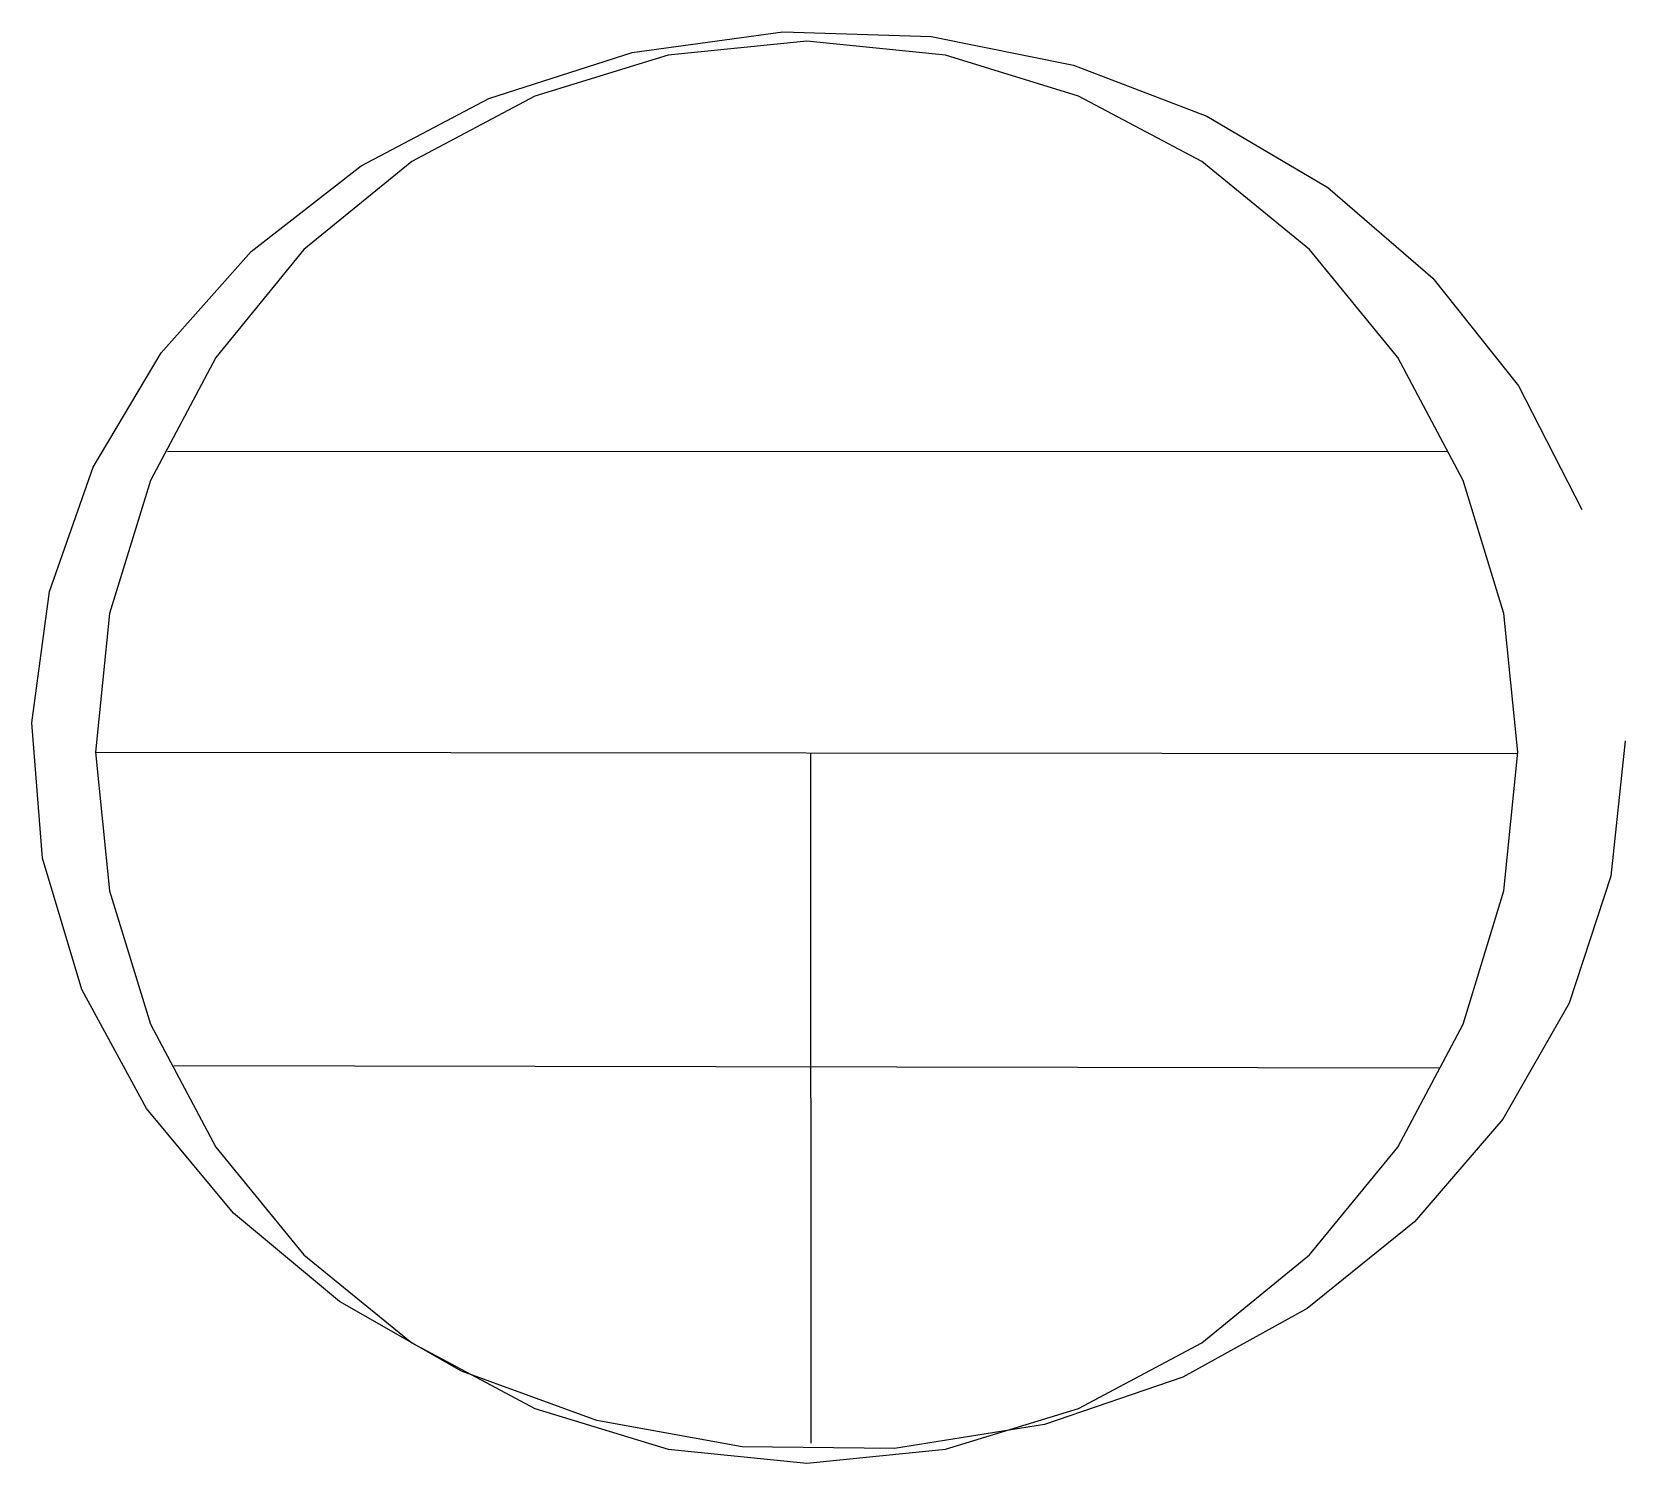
# Model space of a CAD drawing. Extents: x 14.3 to 44.1, y 42.2 to 69.
import ezdxf

# ---------------------------------------------------------------- set-up
doc = ezdxf.new("R2010")
doc.units = 0

msp = doc.modelspace()

# ---------------------------------------------------------------- linework, layer by layer
at = {"layer": 'Layer 1'}
for p, q in [((25.5344, 68.586), (28.345493, 68.97459)), ((28.793, 68.79841), (26.205436, 68.536439)), ((28.345493, 68.97459), (31.112913, 68.886517)), ((31.380568, 68.536439), (28.793, 68.79841)), ((31.112913, 68.886517), (33.773433, 68.352218)), ((22.856251, 67.730911), (25.5344, 68.586)), ((26.205436, 68.536439), (23.717324, 67.775774)), ((33.868681, 67.775774), (31.380568, 68.536439)), ((33.773433, 68.352218), (36.263826, 67.402132)), ((20.471689, 66.475569), (22.856251, 67.730911)), ((23.717324, 67.775774), (21.420092, 66.554284)), ((36.165914, 66.554284), (33.868681, 67.775774)), ((36.263826, 67.402132), (38.520867, 66.066699)), ((18.419974, 64.873633), (20.471689, 66.475569)), ((21.420092, 66.554284), (19.40517, 64.90984)), ((38.18084, 64.90984), (36.165914, 66.554284)), ((38.520867, 66.066699), (40.481327, 64.376357)), ((16.740366, 62.978761), (18.419974, 64.873633)), ((19.40517, 64.90984), (17.760726, 62.894914)), ((39.825284, 62.894912), (38.18084, 64.90984)), ((40.481327, 64.376357), (42.08198, 62.361544)), ((15.472125, 60.844612), (16.740366, 62.978761)), ((17.760726, 62.894914), (16.539236, 60.597681)), ((41.046774, 60.597677), (39.825284, 62.894912)), ((42.08198, 62.361544), (43.2596, 60.0527)), ((16.8566, 61.1388), (40.7488, 61.145218)), ((14.65451, 58.524847), (15.472125, 60.844612)), ((16.539236, 60.597681), (15.778571, 58.109568)), ((41.807439, 58.109564), (41.046774, 60.597677)), ((14.326782, 56.073123), (14.65451, 58.524847)), ((15.778571, 58.109568), (15.5166, 55.522)), ((42.06941, 55.522), (41.807439, 58.109564)), ((14.5282, 53.5431), (14.326782, 56.073123)), ((44.0708, 55.733), (43.800888, 53.20805)), ((15.5166, 55.522), (15.778571, 52.934432)), ((15.5166, 55.522), (15.5166, 55.522)), ((15.5166, 55.522), (42.0548, 55.495386)), ((28.8621, 55.5118), (28.866474, 42.6214)), ((41.807439, 52.934432), (42.06941, 55.522)), ((15.262038, 51.09255), (14.5282, 53.5431)), ((43.800888, 53.20805), (43.023594, 50.838234)), ((15.778571, 52.934432), (16.539236, 50.446319)), ((41.046774, 50.446319), (41.807439, 52.934432)), ((16.467563, 48.869711), (15.262038, 51.09255)), ((43.023594, 50.838234), (41.787577, 48.670694)), ((16.539236, 50.446319), (17.760726, 48.149086)), ((39.825284, 48.149086), (41.046774, 50.446319)), ((16.9797, 49.6717), (40.5921, 49.626333)), ((18.088052, 46.913911), (16.467563, 48.869711)), ((41.787577, 48.670694), (40.141495, 46.752571)), ((17.760726, 48.149086), (19.40517, 46.13416)), ((38.18084, 46.13416), (39.825284, 48.149086)), ((20.066785, 45.264484), (18.088052, 46.913911)), ((40.141495, 46.752571), (38.134008, 45.131008)), ((19.40517, 46.13416), (21.420096, 44.489716)), ((36.165914, 44.489716), (38.18084, 46.13416)), ((22.347038, 43.960758), (20.066785, 45.264484)), ((38.134008, 45.131008), (35.813774, 43.853147)), ((21.420096, 44.489716), (23.717328, 43.268226)), ((33.868681, 43.268226), (36.165914, 44.489716)), ((24.872089, 43.042065), (22.347038, 43.960758)), ((35.813774, 43.853147), (33.229451, 42.96613)), ((23.717328, 43.268226), (26.205438, 42.507561)), ((31.380568, 42.507561), (33.868681, 43.268226)), ((27.585218, 42.547735), (24.872089, 43.042065)), ((33.229451, 42.96613), (30.4297, 42.5171)), ((30.4297, 42.5171), (27.585218, 42.547735)), ((26.205438, 42.507561), (28.793, 42.24559)), ((28.793, 42.24559), (31.380568, 42.507561))]:
    msp.add_line(p, q, dxfattribs=at)

doc.saveas('drawing.dxf')
